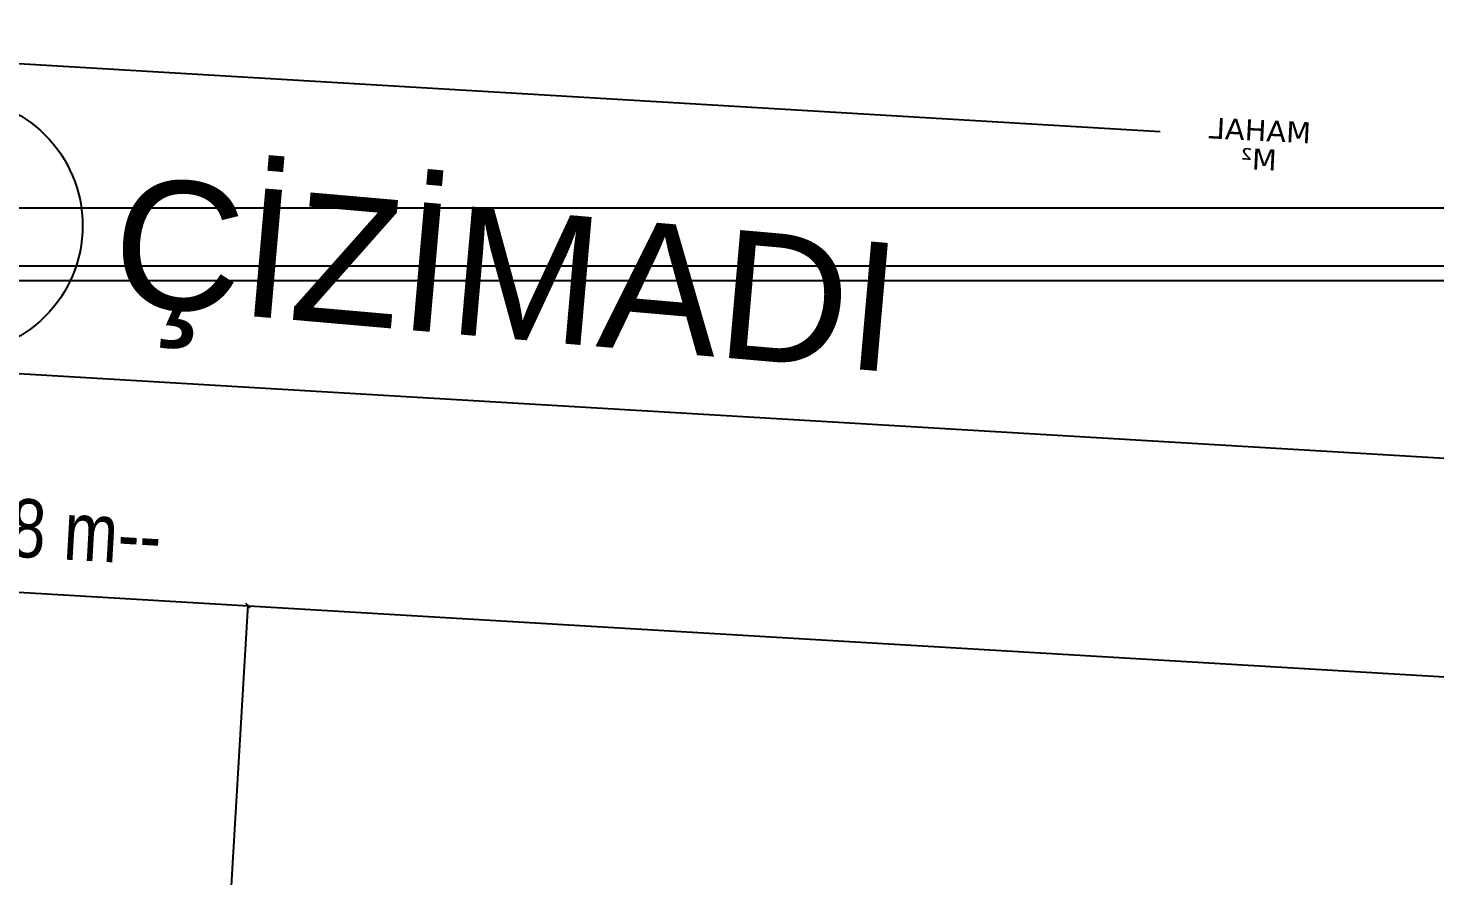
# Model space of a CAD drawing. Header units: millimetres. Extents: x 43168.9 to 43194.6, y -25545.1 to -25543.4.
# Drawn here: x 43173.0023 to 43173.3885, y -25543.6934 to -25543.4606 of the extents above; entities that cross this region are included whole.
import ezdxf
from ezdxf.enums import TextEntityAlignment as Align

# ---------------------------------------------------------------- set-up
doc = ezdxf.new("R2010")
doc.units = ezdxf.units.MM
doc.header["$LTSCALE"] = 200
doc.linetypes.add('DASHDOT', pattern=[1, 0.5, -0.25, 0, -0.25])
for name, color, linetype in [('arsasiniri_sgh', 10, 'Continuous'), ('gor-2_sgh', 161, 'Continuous'), ('olcu-uyg_sgh', 193, 'Continuous'), ('pafta_sgh', 11, 'Continuous'), ('yapi-yaklasma_sgh', 41, 'DASHDOT'), ('yazi-mahal_sgh', 12, 'Continuous')]:
    doc.layers.add(name, color=color, linetype=linetype)
doc.styles.add('ARIAL', font='arial.ttf')
doc.styles.add('text1', font='VERDANA.TTF')
doc.styles.add('text2', font='arial.ttf')

# ---------------------------------------------------------------- blocks, each defined once
blk = doc.blocks.new('_Oblique')
at = {"color": 0, "linetype": 'ByBlock', "lineweight": -2}
blk.add_line((-0.5, -0.5), (0.5, 0.5), dxfattribs=at)

msp = doc.modelspace()

# ---------------------------------------------------------------- linework, layer by layer
at = {"color": 0, "linetype": 'ByBlock', "lineweight": -2}
msp.add_line((43173.06321, -25543.61989), (43173.06209, -25543.61862), dxfattribs=at)
msp.add_circle((43172.98195, -25543.51485), 0.03528)
at = {"layer": 'arsasiniri_sgh', "color": 14}
msp.add_line((43172.544, -25543.58847), (43173.56176, -25543.64889), dxfattribs=at)
at = {"layer": 'gor-2_sgh'}
msp.add_line((43172.94322, -25543.5521), (43173.55871, -25543.58868), dxfattribs=at)
at = {"layer": 'olcu-uyg_sgh'}
for p, q in [((43173.05079, -25543.81913), (43173.06267, -25543.61901)), ((43173.05079, -25543.81913), (43173.06267, -25543.61901)), ((43173.06265, -25543.61926), (43173.06365, -25543.61932)), ((43173.06265, -25543.61926), (43173.06365, -25543.61932))]:
    msp.add_line(p, q, dxfattribs=at)
at = {"layer": 'pafta_sgh'}
for p, q in [((43173.63588, -25543.51), (43172.45588, -25543.51)), ((43173.61988, -25543.526), (43172.47188, -25543.526)), ((43173.61588, -25543.53), (43172.47588, -25543.53))]:
    msp.add_line(p, q, dxfattribs=at)
at = {"layer": 'yapi-yaklasma_sgh', "color": 40}
msp.add_line((43172.83616, -25543.46059), (43173.31311, -25543.48894), dxfattribs=at)

# ---------------------------------------------------------------- block references
at = {"layer": 'olcu-uyg_sgh', "xscale": 0.001200000000002629, "yscale": 0.001200000000002629, "zscale": 0.001200000000002629, "rotation": 86.60269435581588}
msp.add_blockref('_Oblique', (43173.06265, -25543.61926), dxfattribs=at)

# ---------------------------------------------------------------- texts
at = {"color": 7, "style": 'text1', "text_generation_flag": 4}
for tag, text, height, p in [('MAHAL', '', 0.00577, (43173.34054, -25543.48867)), ('M²', 'm²', 0.005769, (43173.34015, -25543.49656))]:
    msp.add_attdef(tag, text=text, height=height, rotation=177.1468, dxfattribs=at).set_placement(p, align=Align.MIDDLE)
at = {"style": 'ARIAL'}
msp.add_attdef('ÇİZİMADI', text='ÇİZİM ADI', height=0.03528, rotation=354.9971, dxfattribs=at).set_placement((43173.02588, -25543.5187), align=Align.MIDDLE_LEFT)
at = {"layer": 'yazi-mahal_sgh', "style": 'text2', "width": 0.8}
msp.add_text('--5098 m--', height=0.016, rotation=356.6962, dxfattribs=at).set_placement((43172.95511, -25543.60325))

doc.saveas('drawing.dxf')
